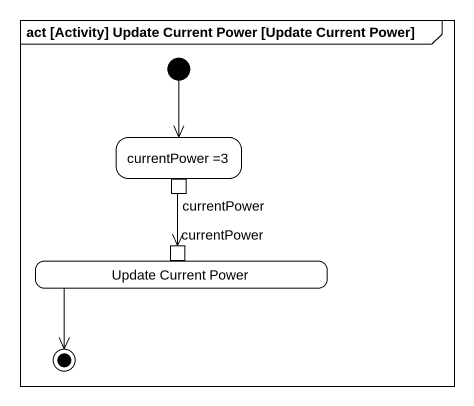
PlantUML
@startuml
mainframe act [Activity] Update Current Power [Update Current Power]
hide empty description
state "currentPower =3" as currentPower_3 {
  state currentPower <<outputPin>>
}
state "Update Current Power" as Update_Current_Power {
  state "currentPower" as currentPower_2 <<inputPin>>
}
[*] --> currentPower_3
currentPower --> currentPower_2
Update_Current_Power --> [*]
@enduml
